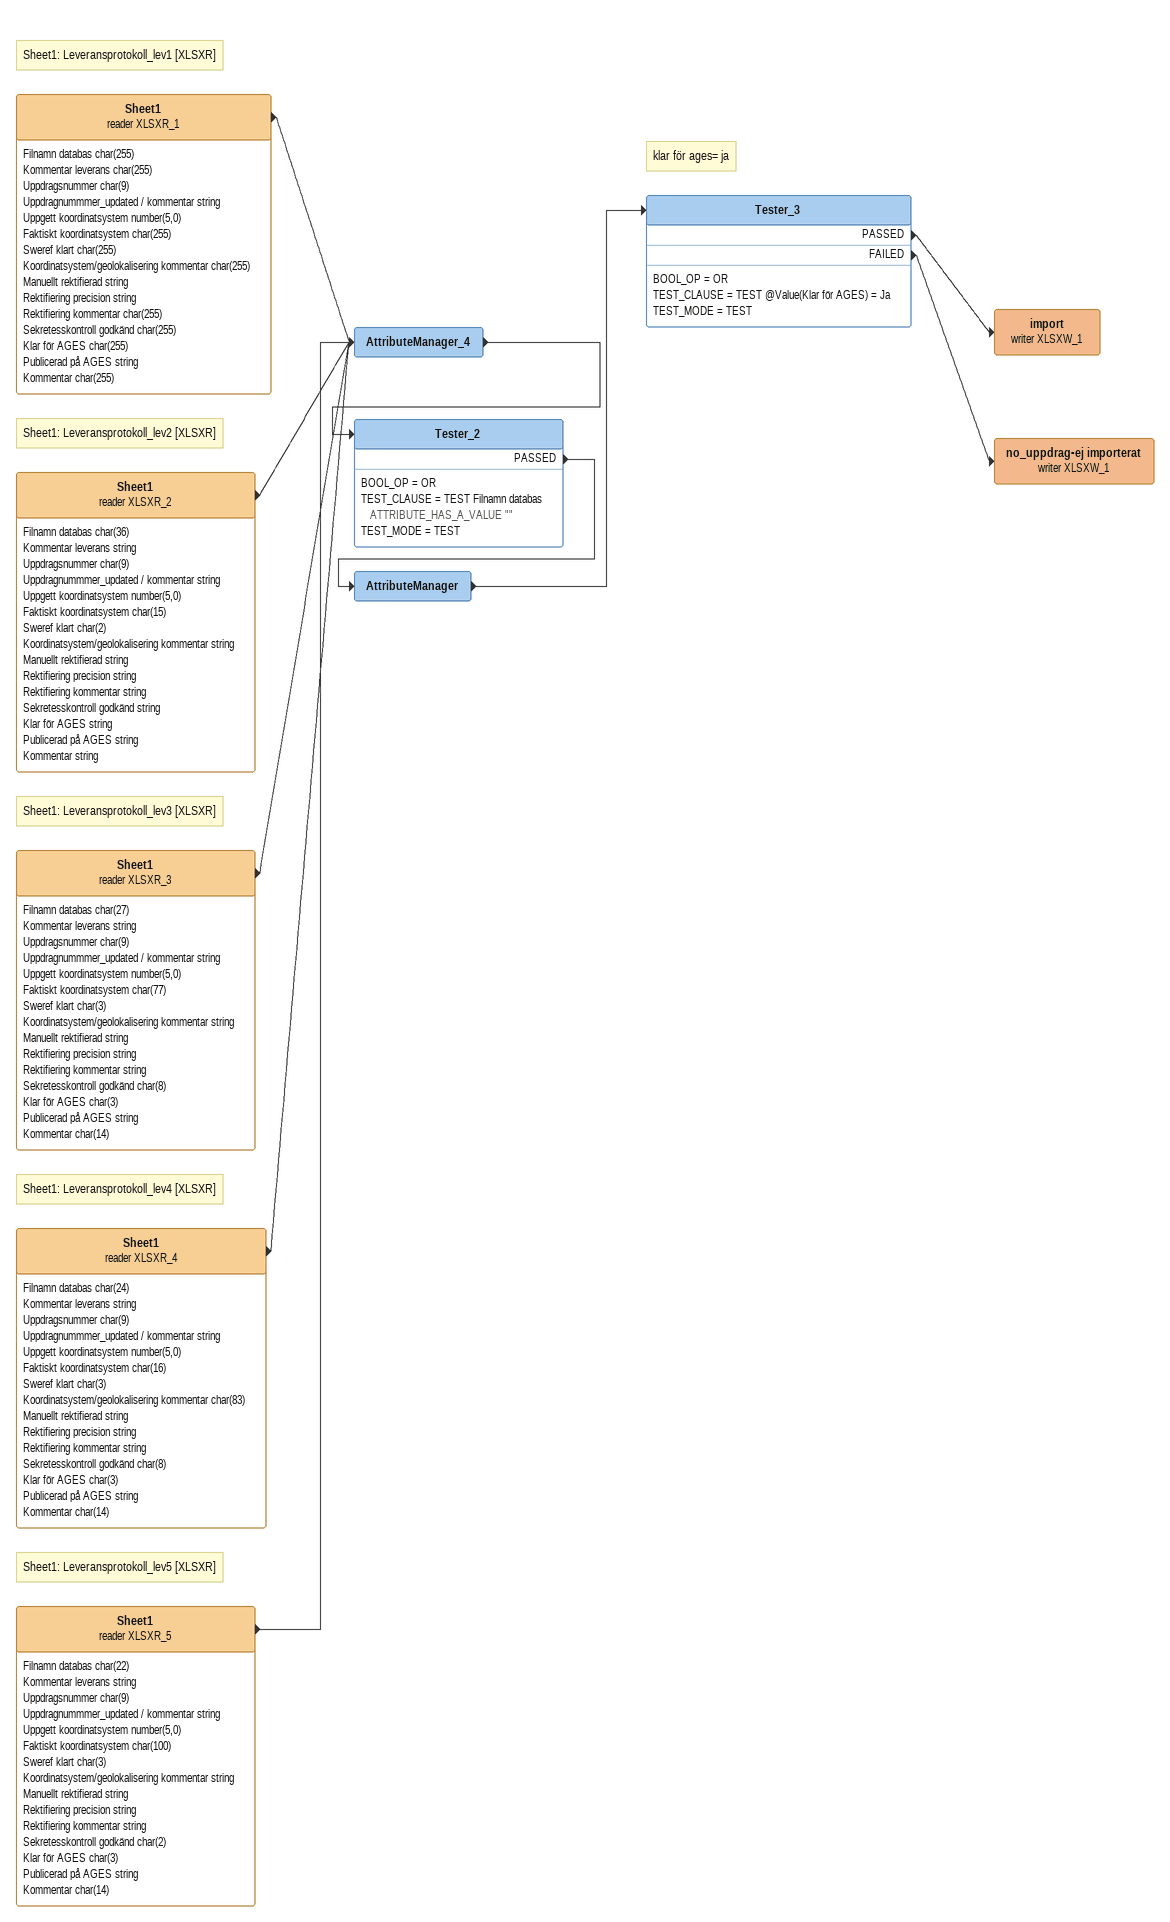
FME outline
Note: Sheet1: Leveransprotokoll_lev1 [XLSXR]
Sheet1 (reader XLSXR_1)
    attributes: Filnamn databas char(255), Kommentar leverans char(255), Uppdragsnummer char(9), Uppdragnummmer_updated / kommentar string, Uppgett koordinatsystem number(5,0), Faktiskt koordinatsystem char(255), Sweref klart char(255), Koordinatsystem/geolokalisering kommentar char(255), Manuellt rektifierad string, Rektifiering precision string, Rektifiering kommentar char(255), Sekretesskontroll godkänd char(255), Klar för AGES char(255), Publicerad på AGES string, Kommentar char(255)
    -> AttributeManager_4
Note: Sheet1: Leveransprotokoll_lev2 [XLSXR]
Sheet1 (reader XLSXR_2)
    attributes: Filnamn databas char(36), Kommentar leverans string, Uppdragsnummer char(9), Uppdragnummmer_updated / kommentar string, Uppgett koordinatsystem number(5,0), Faktiskt koordinatsystem char(15), Sweref klart char(2), Koordinatsystem/geolokalisering kommentar string, Manuellt rektifierad string, Rektifiering precision string, Rektifiering kommentar string, Sekretesskontroll godkänd string, Klar för AGES string, Publicerad på AGES string, Kommentar string
    -> AttributeManager_4
Note: Sheet1: Leveransprotokoll_lev3 [XLSXR]
Sheet1 (reader XLSXR_3)
    attributes: Filnamn databas char(27), Kommentar leverans string, Uppdragsnummer char(9), Uppdragnummmer_updated / kommentar string, Uppgett koordinatsystem number(5,0), Faktiskt koordinatsystem char(77), Sweref klart char(3), Koordinatsystem/geolokalisering kommentar string, Manuellt rektifierad string, Rektifiering precision string, Rektifiering kommentar string, Sekretesskontroll godkänd char(8), Klar för AGES char(3), Publicerad på AGES string, Kommentar char(14)
    -> AttributeManager_4
Note: Sheet1: Leveransprotokoll_lev4 [XLSXR]
Sheet1 (reader XLSXR_4)
    attributes: Filnamn databas char(24), Kommentar leverans string, Uppdragsnummer char(9), Uppdragnummmer_updated / kommentar string, Uppgett koordinatsystem number(5,0), Faktiskt koordinatsystem char(16), Sweref klart char(3), Koordinatsystem/geolokalisering kommentar char(83), Manuellt rektifierad string, Rektifiering precision string, Rektifiering kommentar string, Sekretesskontroll godkänd char(8), Klar för AGES char(3), Publicerad på AGES string, Kommentar char(14)
    -> AttributeManager_4
Note: Sheet1: Leveransprotokoll_lev5 [XLSXR]
Sheet1 (reader XLSXR_5)
    attributes: Filnamn databas char(22), Kommentar leverans string, Uppdragsnummer char(9), Uppdragnummmer_updated / kommentar string, Uppgett koordinatsystem number(5,0), Faktiskt koordinatsystem char(100), Sweref klart char(3), Koordinatsystem/geolokalisering kommentar string, Manuellt rektifierad string, Rektifiering precision string, Rektifiering kommentar string, Sekretesskontroll godkänd char(2), Klar för AGES char(3), Publicerad på AGES string, Kommentar char(14)
    -> AttributeManager_4
AttributeManager_4
    -> Tester_2
Tester_2
    BOOL_OP = OR
    TEST_CLAUSE = TEST Filnamn databas ATTRIBUTE_HAS_A_VALUE ""
    TEST_MODE = TEST
    PASSED -> AttributeManager
AttributeManager
    -> Tester_3
Note: klar för ages= ja
Tester_3
    BOOL_OP = OR
    TEST_CLAUSE = TEST @Value(Klar för AGES) = Ja
    TEST_MODE = TEST
    PASSED -> import (writer XLSXW_1)
    FAILED -> no_uppdrag-ej importerat (writer XLSXW_1)
import (writer XLSXW_1)
no_uppdrag-ej importerat (writer XLSXW_1)
